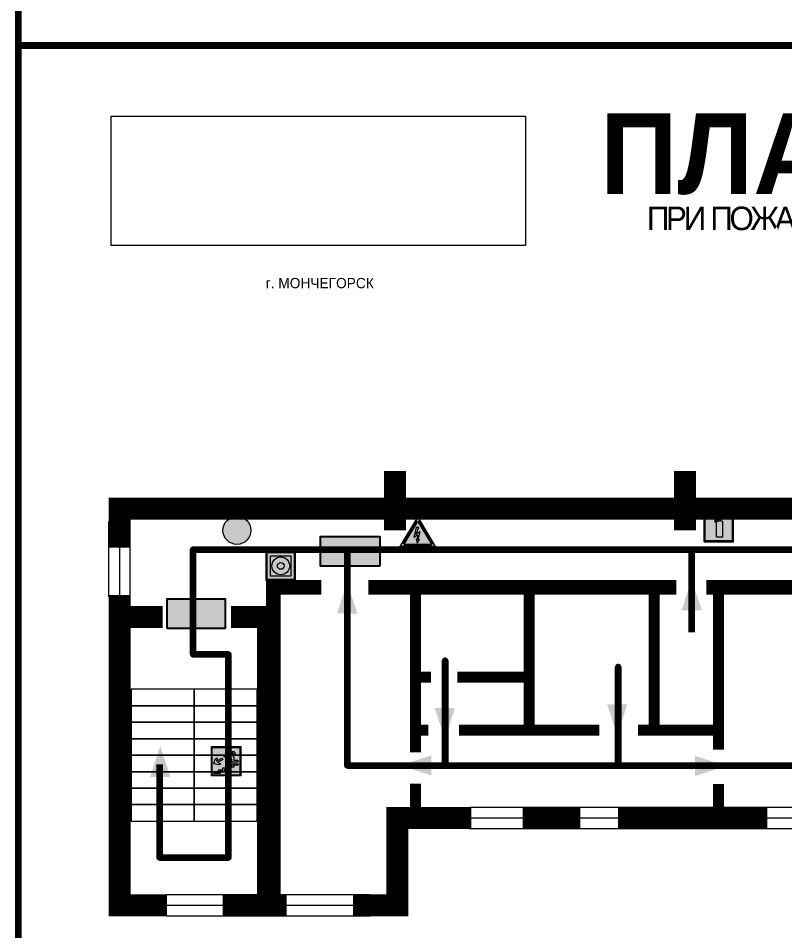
# Model space of a CAD drawing. Header units: millimetres. Extents: x 13114 to 67229, y 22859 to 38520.
# Drawn here: x 25704 to 25913.2, y 24824.2 to 25073.2 of the extents above; entities that cross this region are included whole.
import ezdxf

# ---------------------------------------------------------------- set-up
doc = ezdxf.new("R2010")
doc.units = ezdxf.units.MM
doc.layers.add('План_Штампы', color=7, linetype='Continuous')
doc.styles.add('обычный', font='arial.ttf')
picture_1 = doc.add_image_def('image1.jpg', size_in_pixel=(337, 105))

# ---------------------------------------------------------------- blocks, each defined once
blk = doc.blocks.new('A$C7B4425F7')
at = {"true_color": 0xffffff}
blk.add_hatch(color=7, dxfattribs=at).paths.add_polyline_path([(0, 0), (-16, 0), (-16, -8), (0, -8)])
h = blk.add_hatch(color=126)
h.paths.add_polyline_path([(-0.2, -0.2), (-15.8, -0.2), (-15.8, -7.8), (-0.2, -7.8)])
h.paths.add_polyline_path([(-11.76, -2.03), (-11.76, -3.66), (-11.17, -3.66, -0.568275), (-11.17, -6.18), (-12.58, -6.18), (-12.58, -2.03)], flags=16)
h.paths.add_polyline_path([(-13.33, -4.12, -0.495768), (-13.59, -6.18), (-15.03, -6.18), (-15.03, -2.03), (-13.59, -2.03, -0.487973)], flags=16)
h.paths.add_polyline_path([(-10.25, -2.03), (-9.48, -2.03), (-9.48, -6.18), (-10.25, -6.18)], flags=16)
h.paths.add_polyline_path([(-13.84, -3.69), (-14.24, -3.69), (-14.24, -3.03), (-13.9, -3.03, -0.692621)], flags=0)
h.paths.add_polyline_path([(-9.15, -2.03), (-8.4, -2.03), (-8.04, -3.07), (-7.68, -2.03), (-6.93, -2.03), (-7.64, -4.1), (-6.93, -6.18), (-7.68, -6.18), (-8.04, -5.14), (-8.4, -6.18), (-9.15, -6.18), (-8.44, -4.1)], flags=16)
h.paths.add_polyline_path([(-11.76, -4.46), (-11.42, -4.46, -0.692621), (-11.36, -5.12), (-11.76, -5.12)], flags=0)
h.paths.add_polyline_path([(-13.9, -5.2), (-14.24, -5.2), (-14.24, -4.55), (-13.84, -4.55, -0.708038)], flags=0)
edge = h.paths.add_edge_path(flags=16)
edge.add_ellipse((-5.51, -4.08), major_axis=(0, 2.05), ratio=0.586184, start_angle=0, end_angle=360)
edge = h.paths.add_edge_path(flags=0)
edge.add_ellipse((-5.51, -4.08), major_axis=(0, 1.14), ratio=0.454828, start_angle=0, end_angle=360)
h.paths.add_polyline_path([(-4.13, -4.96, 0.377264), (-3.48, -4.52, 0.0555), (-3.16, -2.03), (-1.66, -2.03), (-1.66, -4.96), (-0.96, -4.96), (-0.96, -7.01), (-1.75, -7.01), (-1.75, -6.18), (-3.3, -6.18), (-3.3, -7.02), (-4.13, -7.02)], flags=16)
h.paths.add_polyline_path([(-2.73, -2.91), (-2.28, -2.91), (-2.28, -4.96), (-3.05, -4.96, 0.079136)], flags=0)
at = {"color": 126}
blk.add_lwpolyline([(-16, -8), (0, -8), (0, 0), (-16, 0)], close=True, dxfattribs=at)
blk = doc.blocks.new('вниз 3')
at = {"lineweight": 0, "true_color": 0xffffff}
h = blk.add_hatch(color=7, dxfattribs=at)
h.dxf.hatch_style = 1
h.paths.add_polyline_path([(40997.5, -4475.69), (40997.25, -4475.28), (40995.76, -4476.15), (40995.97, -4475.23), (40995.39, -4475.56), (40995.05, -4476.83), (40996.33, -4477.17), (40996.91, -4476.83), (40996, -4476.55)], flags=0)
h.paths.add_polyline_path([(40999.81, -4473.95), (41000.22, -4473.95), (41000.64, -4474.67), (41001.03, -4474.43), (41000.46, -4473.49), (41000.42, -4473.49), (40999.43, -4473.49), (40998.68, -4473.92), (40998.68, -4474.57), (40997.88, -4474.57), (40997.88, -4475), (40999.14, -4475), (40999.14, -4474.43), (40999.14, -4474.38), (40999.59, -4475.15), (40998.72, -4475.67), (40998.72, -4477.06), (40999.24, -4477.06), (40999.24, -4475.96), (40999.95, -4475.56), (40999.95, -4476.43), (41001.61, -4476.43), (41001.61, -4475.88), (41000.47, -4475.88), (41000.47, -4475.12)], flags=0)
h.paths.add_polyline_path([(40999.2, -4473.24, 1), (40998.35, -4473.24, 1)], flags=0)
h.paths.add_polyline_path([(41000.46, -4477.26), (41001.69, -4477.26), (41001.69, -4476.84), (41000.03, -4476.84), (41000.03, -4477.39), (40998.78, -4477.39), (40998.78, -4477.95), (40997.53, -4477.95), (40997.53, -4478.5), (40996.29, -4478.5), (40996.29, -4479.06), (40995.05, -4479.06), (40995.05, -4479.48), (40995.29, -4479.48), (40996.72, -4479.48), (40996.72, -4478.92), (40997.97, -4478.92), (40997.97, -4478.36), (40999.2, -4478.36), (40999.2, -4477.81), (41000.46, -4477.81)], flags=0)
h.paths.add_polyline_path([(41002.37, -4472.17), (40994.37, -4472.17), (40994.37, -4480.17), (41002.37, -4480.17)])
h.paths.add_polyline_path([(41002.16, -4479.96), (40994.57, -4479.96), (40994.57, -4472.37), (41002.16, -4472.37)], flags=16)
h.paths.add_polyline_path([(41001.61, -4475.88), (41001.61, -4476.43), (40999.95, -4476.43), (40999.95, -4475.56), (40999.24, -4475.96), (40999.24, -4477.06), (40998.72, -4477.06), (40998.72, -4475.67), (40999.59, -4475.15), (40999.14, -4474.38), (40999.14, -4474.43), (40999.14, -4475), (40997.88, -4475), (40997.88, -4474.57), (40998.68, -4474.57), (40998.68, -4473.92), (40999.43, -4473.49), (41000.42, -4473.49), (41000.46, -4473.49), (41001.03, -4474.43), (41000.64, -4474.67), (41000.22, -4473.95), (40999.81, -4473.95), (41000.47, -4475.12), (41000.47, -4475.88)], flags=0)
h.paths.add_polyline_path([(41001.69, -4476.84), (41001.69, -4477.26), (41000.46, -4477.26), (41000.46, -4477.81), (40999.2, -4477.81), (40999.2, -4478.36), (40997.97, -4478.36), (40997.97, -4478.92), (40996.72, -4478.92), (40996.72, -4479.48), (40995.05, -4479.48), (40995.05, -4479.06), (40996.29, -4479.06), (40996.29, -4478.5), (40997.53, -4478.5), (40997.53, -4477.95), (40998.78, -4477.95), (40998.78, -4477.39), (41000.03, -4477.39), (41000.03, -4476.84)], flags=0)
h.paths.add_polyline_path([(40998.35, -4473.24, -1), (40999.2, -4473.24, -1)], flags=0)
h.paths.add_polyline_path([(40997.5, -4475.69), (40996, -4476.55), (40996.91, -4476.83), (40996.33, -4477.17), (40995.05, -4476.83), (40995.39, -4475.56), (40995.97, -4475.23), (40995.76, -4476.15), (40997.25, -4475.28)], flags=0)
at = {"lineweight": 0}
h = blk.add_hatch(color=126, dxfattribs=at)
h.dxf.hatch_style = 1
h.paths.add_polyline_path([(41002.16, -4472.37), (40994.57, -4472.37), (40994.57, -4479.96), (41002.16, -4479.96)])
h.paths.add_polyline_path([(40995.97, -4475.23), (40995.76, -4476.15), (40997.25, -4475.28), (40997.5, -4475.69), (40996, -4476.55), (40996.91, -4476.83), (40996.33, -4477.17), (40995.05, -4476.83), (40995.39, -4475.56)], flags=16)
h.paths.add_polyline_path([(40997.88, -4474.57), (40998.68, -4474.57), (40998.68, -4473.92), (40999.43, -4473.49), (41000.42, -4473.49), (41000.46, -4473.49), (41001.03, -4474.43), (41000.64, -4474.67), (41000.22, -4473.95), (40999.81, -4473.95), (41000.47, -4475.12), (41000.47, -4475.88), (41001.61, -4475.88), (41001.61, -4476.43), (40999.95, -4476.43), (40999.95, -4475.56), (40999.24, -4475.96), (40999.24, -4477.06), (40998.72, -4477.06), (40998.72, -4475.67), (40999.59, -4475.15), (40999.14, -4474.38), (40999.14, -4474.43), (40999.14, -4475), (40997.88, -4475)], flags=16)
h.paths.add_polyline_path([(40998.35, -4473.24, -1), (40999.2, -4473.24, -1)], flags=16)
h.paths.add_polyline_path([(40997.53, -4477.95), (40998.78, -4477.95), (40998.78, -4477.39), (41000.03, -4477.39), (41000.03, -4476.84), (41001.69, -4476.84), (41001.69, -4477.26), (41000.46, -4477.26), (41000.46, -4477.81), (40999.2, -4477.81), (40999.2, -4478.36), (40997.97, -4478.36), (40997.97, -4478.92), (40996.72, -4478.92), (40996.72, -4479.48), (40995.05, -4479.48), (40995.05, -4479.06), (40996.29, -4479.06), (40996.29, -4478.5), (40997.53, -4478.5)], flags=16)
at = {"lineweight": 0, "true_color": 0xffffff}
h = blk.add_hatch(color=7, dxfattribs=at)
h.dxf.hatch_style = 1
h.paths.add_polyline_path([(40999.2, -4473.24, 1), (40998.35, -4473.24, 1)])
h.paths.add_polyline_path([(40999.81, -4473.95), (41000.22, -4473.95), (41000.64, -4474.67), (41001.03, -4474.43), (41000.46, -4473.49), (41000.42, -4473.49), (40999.43, -4473.49), (40998.68, -4473.92), (40998.68, -4474.57), (40997.88, -4474.57), (40997.88, -4475), (40999.14, -4475), (40999.14, -4474.43), (40999.14, -4474.38), (40999.59, -4475.15), (40998.72, -4475.67), (40998.72, -4477.06), (40999.24, -4477.06), (40999.24, -4475.96), (40999.95, -4475.56), (40999.95, -4476.43), (41001.61, -4476.43), (41001.61, -4475.88), (41000.47, -4475.88), (41000.47, -4475.12)])
h.paths.add_polyline_path([(40999.2, -4477.81), (41000.46, -4477.81), (41000.46, -4477.26), (41001.69, -4477.26), (41001.69, -4476.84), (41000.03, -4476.84), (41000.03, -4477.39), (40998.78, -4477.39), (40998.78, -4477.95), (40997.53, -4477.95), (40997.53, -4478.5), (40996.29, -4478.5), (40996.29, -4479.06), (40995.05, -4479.06), (40995.05, -4479.48), (40995.29, -4479.48), (40996.72, -4479.48), (40996.72, -4478.92), (40997.97, -4478.92), (40997.97, -4478.36), (40999.2, -4478.36)])
h.paths.add_polyline_path([(40997.5, -4475.69), (40997.25, -4475.28), (40995.76, -4476.15), (40995.97, -4475.23), (40995.39, -4475.56), (40995.05, -4476.83), (40996.33, -4477.17), (40996.91, -4476.83), (40996, -4476.55)])
at = {"color": 126, "lineweight": 0}
for points in [[(40994.37, -4472.17), (41002.37, -4472.17), (41002.37, -4480.17), (40994.37, -4480.17)], [(40994.57, -4472.37), (41002.16, -4472.37), (41002.16, -4479.96), (40994.57, -4479.96)]]:
    blk.add_lwpolyline(points, close=True, dxfattribs=at)
for points in [[(40999.14, -4474.43), (40999.14, -4475), (40997.88, -4475), (40997.88, -4474.57), (40998.68, -4474.57), (40998.68, -4473.92), (40999.43, -4473.49), (41000.42, -4473.49), (41000.46, -4473.49), (41001.03, -4474.43), (41000.64, -4474.67), (41000.22, -4473.95), (40999.81, -4473.95), (41000.47, -4475.12), (41000.47, -4475.88), (41001.61, -4475.88), (41001.61, -4476.43), (40999.95, -4476.43), (40999.95, -4475.56), (40999.24, -4475.96), (40999.24, -4477.06), (40998.72, -4477.06), (40998.72, -4475.67), (40999.59, -4475.15), (40999.14, -4474.38), (40999.14, -4474.43)], [(40995.05, -4476.83), (40995.39, -4475.56), (40995.97, -4475.23), (40995.76, -4476.15), (40997.25, -4475.28), (40997.5, -4475.69), (40996, -4476.55), (40996.91, -4476.83), (40996.33, -4477.17), (40995.05, -4476.83)], [(40995.29, -4479.48), (40995.05, -4479.48), (40995.05, -4479.06), (40996.29, -4479.06), (40996.29, -4478.5), (40997.53, -4478.5), (40997.53, -4477.95), (40998.78, -4477.95), (40998.78, -4477.39), (41000.03, -4477.39), (41000.03, -4476.84), (41001.69, -4476.84), (41001.69, -4477.26), (41000.46, -4477.26), (41000.46, -4477.81), (40999.2, -4477.81), (40999.2, -4478.36), (40997.97, -4478.36), (40997.97, -4478.92), (40996.72, -4478.92), (40996.72, -4479.48), (40995.05, -4479.48)]]:
    blk.add_lwpolyline(points, dxfattribs=at)
blk.add_circle((40998.77, -4473.24), 0.426, dxfattribs=at)
blk = doc.blocks.new('A$C54414219')
at = {"true_color": 0xffffff}
h = blk.add_hatch(color=7, dxfattribs=at)
h.paths.add_polyline_path([(2.39, -9.45), (2.39, -18.3), (11.23, -18.3), (11.23, -9.45)], flags=0)
h.paths.add_polyline_path([(10.71, -13.87, -1), (2.92, -13.87, -1)], flags=0)
h.paths.add_polyline_path([(8.3, -13.87, -1), (5.33, -13.87, -1)], flags=0)
h.paths.add_polyline_path([(0.41, -7.47), (0.41, -20.27), (13.21, -20.27), (13.21, -7.47)])
h.paths.add_polyline_path([(0.92, -19.77), (12.71, -19.77), (12.71, -7.98), (0.92, -7.98)], flags=16)
h.paths.add_polyline_path([(11.23, -9.45), (11.23, -18.3), (2.39, -18.3), (2.39, -9.45)], flags=0)
at = {"lineweight": 5}
h = blk.add_hatch(color=242, dxfattribs=at)
h.paths.add_polyline_path([(12.71, -7.98), (0.92, -7.98), (0.92, -19.77), (12.71, -19.77)])
h.paths.add_polyline_path([(11.23, -18.3), (2.39, -18.3), (2.39, -9.45), (11.23, -9.45)], flags=16)
h.paths.add_polyline_path([(10.71, -13.87, -1), (2.92, -13.87, -1)], flags=0)
h.paths.add_polyline_path([(8.3, -13.87, -1), (5.33, -13.87, -1)], flags=0)
at = {"true_color": 0xffffff}
h = blk.add_hatch(color=7, dxfattribs=at)
h.paths.add_polyline_path([(2.39, -9.45), (2.39, -18.3), (11.23, -18.3), (11.23, -9.45)])
h.paths.add_polyline_path([(10.71, -13.87, -1), (2.92, -13.87, -1)], flags=16)
h.paths.add_polyline_path([(8.3, -13.87, -1), (5.33, -13.87, -1)], flags=0)
at = {"lineweight": 5}
h = blk.add_hatch(color=242, dxfattribs=at)
h.paths.add_polyline_path([(2.92, -13.87, 1), (10.71, -13.87, 1)])
h.paths.add_polyline_path([(8.3, -13.87, -1), (5.33, -13.87, -1)], flags=16)
at = {"color": 242, "lineweight": 5}
for p, q in [((0.41, -20.27), (0.41, -7.47)), ((0.41, -7.47), (13.21, -7.47)), ((0.41, -7.47), (13.21, -7.47)), ((13.21, -20.27), (13.21, -7.47)), ((0.41, -20.27), (13.21, -20.27))]:
    blk.add_line(p, q, dxfattribs=at)
for points in [[(0.92, -7.98), (12.71, -7.98), (12.71, -19.77), (0.92, -19.77)], [(2.39, -9.45), (11.23, -9.45), (11.23, -18.3), (2.39, -18.3)]]:
    blk.add_lwpolyline(points, close=True, dxfattribs=at)
for radius in [3.89, 1.49]:
    blk.add_circle((6.81, -13.87), radius, dxfattribs=at)
blk = doc.blocks.new('A$C3AD82952')
at = {"true_color": 0xf5f5ff}
h = blk.add_hatch(color=7, dxfattribs=at)
h.dxf.hatch_style = 1
h.paths.add_polyline_path([(8.21, 8.73, 0.414214), (7.89, 9.05), (7.22, 9.05), (7.22, 9.92), (7.59, 9.92, 1), (7.57, 10.36), (7.22, 10.36), (7.22, 10.6), (6.43, 10.6), (6.43, 10.36), (6.01, 10.36), (4.74, 9.59), (4.74, 8.69), (4.98, 8.73), (4.98, 9.26), (6.12, 9.91), (6.43, 9.91), (6.43, 9.05), (5.76, 9.05, 0.414214), (5.44, 8.73), (5.44, 2.2), (8.21, 2.2)], flags=0)
h.paths.add_polyline_path([(12.8, 12.8), (0, 12.8), (0, 0), (12.8, 0)])
h.paths.add_polyline_path([(0.51, 12.29), (12.29, 12.29), (12.29, 0.51), (0.51, 0.51)], flags=16)
h.paths.add_polyline_path([(4.74, 9.59), (6.01, 10.36), (6.43, 10.36), (6.43, 10.6), (7.22, 10.6), (7.22, 10.36), (7.59, 10.36, -0.94586), (7.59, 9.92), (7.22, 9.92), (7.22, 9.05), (7.89, 9.05, -0.414214), (8.21, 8.73), (8.21, 2.2), (5.44, 2.2), (5.44, 8.73, -0.414214), (5.76, 9.05), (6.43, 9.05), (6.43, 9.91), (6.12, 9.91), (4.98, 9.26), (4.98, 8.73), (4.74, 8.69)], flags=0)
h = blk.add_hatch(color=242)
h.dxf.hatch_style = 1
h.paths.add_polyline_path([(12.29, 12.29), (0.51, 12.29), (0.51, 0.51), (12.29, 0.51)])
h.paths.add_polyline_path([(4.74, 8.69), (4.74, 9.59), (6.01, 10.36), (6.43, 10.36), (6.43, 10.6), (7.22, 10.6), (7.22, 10.36), (7.59, 10.36, -0.94586), (7.59, 9.92), (7.22, 9.92), (7.22, 9.05), (7.89, 9.05, -0.414214), (8.21, 8.73), (8.21, 2.2), (5.44, 2.2), (5.44, 8.73, -0.414214), (5.76, 9.05), (6.43, 9.05), (6.43, 9.91), (6.12, 9.91), (4.98, 9.26), (4.98, 8.73)], flags=16)
h = blk.add_hatch(color=7, dxfattribs=at)
h.dxf.hatch_style = 1
h.paths.add_polyline_path([(8.21, 8.73, 0.414214), (7.89, 9.05), (7.22, 9.05), (7.22, 9.92), (7.59, 9.92, 1), (7.57, 10.36), (7.22, 10.36), (7.22, 10.6), (6.43, 10.6), (6.43, 10.36), (6.01, 10.36), (4.74, 9.59), (4.74, 8.69), (4.98, 8.73), (4.98, 9.26), (6.12, 9.91), (6.43, 9.91), (6.43, 9.05), (5.76, 9.05, 0.414214), (5.44, 8.73), (5.44, 2.2), (8.21, 2.2)])
at = {"color": 242, "lineweight": 5}
for p, q in [((0, 0), (0, 12.8)), ((0, 12.8), (12.8, 12.8)), ((12.8, 0), (12.8, 12.8)), ((6.01, 10.36), (4.74, 9.59)), ((4.74, 9.59), (4.74, 8.69)), ((4.74, 8.69), (4.98, 8.73)), ((4.98, 9.26), (6.12, 9.91)), ((4.98, 8.73), (4.98, 9.26)), ((5.44, 2.2), (5.44, 8.73)), ((5.76, 9.05), (6.43, 9.05)), ((6.01, 10.36), (6.43, 10.36)), ((6.12, 9.91), (6.43, 9.91)), ((7.22, 10.6), (6.43, 10.6)), ((6.43, 10.6), (6.43, 10.36)), ((6.43, 9.91), (6.43, 9.05)), ((7.22, 10.36), (7.22, 10.6)), ((7.59, 10.36), (7.22, 10.36)), ((7.22, 9.05), (7.22, 9.92)), ((7.59, 9.92), (7.22, 9.92)), ((7.89, 9.05), (7.22, 9.05)), ((8.21, 2.2), (8.21, 8.73)), ((0, 0), (12.8, 0)), ((5.44, 2.2), (8.21, 2.2))]:
    blk.add_line(p, q, dxfattribs=at)
blk.add_lwpolyline([(0.51, 12.29), (12.29, 12.29), (12.29, 0.51), (0.51, 0.51)], close=True, dxfattribs=at)
for centre, radius, start, end in [((5.76, 8.73), 0.32, 90, 180), ((7.58, 10.14), 0.223, 273.1875, 86.8125), ((7.89, 8.73), 0.32, 0, 90)]:
    blk.add_arc(centre, radius, start, end, dxfattribs=at)
blk = doc.blocks.new('A$C7B8C2D5B')
at = {"lineweight": 0}
h = blk.add_hatch(color=5, dxfattribs=at)
h.dxf.hatch_style = 1
h.paths.add_polyline_path([(1.4, -3.02, 1), (-2.11, -3.02, 1)])
at = {"color": 5, "lineweight": 0}
blk.add_circle((-0.36, -3.02), 1.75, dxfattribs=at)
blk = doc.blocks.new('A$C3E6D3DDE')
at = {"lineweight": 5}
h = blk.add_hatch(color=40, dxfattribs=at)
h.paths.add_polyline_path([(24.1, 1.45), (16.46, -11.35), (31.74, -11.35)])
h.paths.add_polyline_path([(24.09, -0.46), (30.03, -10.41), (18.14, -10.41)], flags=16)
h.paths.add_polyline_path([(24.54, -3.08), (23.41, -6.02), (25.13, -5.01), (24.33, -8.5), (24.82, -8.27), (23.79, -9.86), (23.4, -8.04), (23.8, -8.43), (24.04, -6.29), (22.39, -7.25), (23.44, -3.08)], flags=0)
h = blk.add_hatch(color=256, dxfattribs=at)
h.paths.add_polyline_path([(24.37, 0.03, 0.567511), (23.82, 0.03), (17.59, -10.4, 0.582454), (17.86, -10.88), (30.32, -10.88, 0.582149), (30.6, -10.4)])
h.paths.add_polyline_path([(24.09, -0.46), (18.14, -10.41), (30.03, -10.41)], flags=16)
h.paths.add_polyline_path([(24.54, -3.08), (23.41, -6.02), (25.13, -5.01), (24.33, -8.5), (24.82, -8.27), (23.79, -9.86), (23.4, -8.04), (23.8, -8.43), (24.04, -6.29), (22.39, -7.25), (23.44, -3.08)], flags=0)
h = blk.add_hatch(color=40, dxfattribs=at)
h.paths.add_polyline_path([(24.09, -0.46), (18.14, -10.41), (30.03, -10.41)])
h.paths.add_polyline_path([(24.82, -8.27), (23.79, -9.86), (23.4, -8.04), (23.8, -8.43), (24.04, -6.29), (22.39, -7.25), (23.44, -3.08), (24.54, -3.08), (23.41, -6.02), (25.13, -5.01), (24.33, -8.5)], flags=16)
at = {"color": 40, "lineweight": 5}
for p, q in [((16.46, -11.35), (24.1, 1.45)), ((24.1, 1.45), (31.74, -11.35))]:
    blk.add_line(p, q, dxfattribs=at)
at = {"lineweight": 5}
for p, q in [((17.59, -10.4), (23.82, 0.03)), ((24.37, 0.03), (30.6, -10.4)), ((18.14, -10.41), (24.09, -0.46)), ((23.44, -3.08), (22.39, -7.25)), ((23.41, -6.02), (24.54, -3.08)), ((24.54, -3.08), (23.44, -3.08)), ((24.09, -0.46), (30.03, -10.41)), ((22.39, -7.25), (24.04, -6.29)), ((25.13, -5.01), (23.41, -6.02)), ((24.04, -6.29), (23.8, -8.43)), ((24.33, -8.5), (25.13, -5.01)), ((17.86, -10.88), (30.32, -10.88)), ((18.14, -10.41), (30.03, -10.41)), ((23.8, -8.43), (23.4, -8.04)), ((23.4, -8.04), (23.79, -9.86)), ((23.79, -9.86), (24.82, -8.27)), ((24.82, -8.27), (24.33, -8.5))]:
    blk.add_line(p, q, dxfattribs=at)
at = {"color": 50, "lineweight": 5}
blk.add_line((31.74, -11.35), (16.46, -11.35), dxfattribs=at)
blk = doc.blocks.new('A$C32E8229D')
at = {"true_color": 0xffffff}
blk.add_hatch(color=7, dxfattribs=at).paths.add_polyline_path([(0, 0), (0, -8), (16, -8), (16, 0)])
h = blk.add_hatch(color=126)
h.paths.add_polyline_path([(0.2, -0.2), (15.8, -0.2), (15.8, -7.8), (0.2, -7.8)])
h.paths.add_polyline_path([(13.49, -2.05), (12.08, -2.05), (11.37, -2.63, 0.162397), (11.29, -2.84), (11.29, -3.63), (10.35, -3.63), (10.35, -4.05), (11.68, -4.05), (11.68, -3.48), (12.26, -4.28), (11.29, -5.1), (11.29, -6.78), (11.85, -6.78), (11.85, -5.44), (12.8, -4.64), (12.8, -5.94), (14.46, -5.94), (14.46, -5.39), (13.45, -5.39), (13.45, -3.97), (12.46, -2.59), (13.15, -2.59), (13.69, -3.34), (14.18, -3)], flags=16)
h.paths.add_polyline_path([(10.74, -1.82, 1), (11.8, -1.82, 1)], flags=16)
h.paths.add_polyline_path([(9.39, -3.59), (5.99, -3.59), (6.56, -3.03), (5.91, -3.03), (5.1, -3.83), (5.91, -4.64), (6.56, -4.64), (5.99, -4.09), (9.39, -4.09)], flags=16)
h.paths.add_polyline_path([(4.29, -1.08), (1.72, -1.08), (1.72, -6.6), (4.29, -6.6)], flags=16)
at = {"color": 126}
blk.add_lwpolyline([(16, -8), (0, -8), (0, 0), (16, 0)], close=True, dxfattribs=at)

msp = doc.modelspace()

# ---------------------------------------------------------------- linework, layer by layer
at = {"color": 6, "lineweight": 100}
for points in [[(25703.99, 25065.78), (26303.99, 25065.78), (26303.99, 25460.78), (25703.99, 25460.78)], [(25703.99, 24670.78), (26303.99, 24670.78), (26303.99, 25065.78), (25703.99, 25065.78)]]:
    msp.add_lwpolyline(points, close=True, dxfattribs=at)
at = {"color": 0, "lineweight": 0}
for points, const_width in [([(25806.77, 24949.59), (25806.77, 24933.4)], 6), ([(25885.98, 24949.59), (25885.98, 24933.4)], 6), ([(25773.58, 24833.02), (25773.58, 24917.89), (25786.67, 24917.89)], 4), ([(25799.55, 24917.89), (25883.55, 24917.89)], 4), ([(25812.41, 24872.87), (25812.41, 24918.11), (25812.41, 24878.95), (25815.88, 24878.95)], 3), ([(25843.43, 24878.95), (25843.43, 24917.17), (25843.43, 24893.33), (25823.78, 24893.33)], 3), ([(25877.55, 24878.95), (25877.55, 24917.41)], 3), ([(25891.75, 24917.89), (25935.81, 24917.89)], 4), ([(25873.16, 24878.95), (25895.07, 24878.95), (25895.07, 24873.62), (25895.07, 24916.69)], 3), ([(25812.41, 24893.33), (25816.66, 24893.33)], 3), ([(25824.31, 24878.95), (25862.59, 24878.95)], 3), ([(25812.41, 24855.96), (25812.41, 24864.29)], 3), ([(25895.07, 24864.22), (25895.07, 24855.22)], 3)]:
    msp.add_lwpolyline(points, dxfattribs=dict(at, const_width=const_width))
at = {"color": 0, "lineweight": 100, "const_width": 6}
for points in [[(25731.7, 24928.75), (25731.7, 24939.37), (26279.06, 24939.37)], [(25744.57, 24831.12), (25731.7, 24831.12), (25731.7, 24915.8)], [(25731.7, 24909.75), (25743.4, 24909.75)], [(25762.01, 24909.75), (25772.16, 24909.75), (25772.16, 24831.12)], [(25827.59, 24854.97), (25807.42, 24854.97), (25807.42, 24831.12), (25795.3, 24831.12)], [(25857.37, 24854.97), (25841.63, 24854.97)], [(25908.37, 24854.97), (25867.64, 24854.97)], [(25777.2, 24831.12), (25759.79, 24831.12)]]:
    msp.add_lwpolyline(points, dxfattribs=at)
at = {"color": 0, "lineweight": 0}
for points in [[(25731.7, 24915.8), (25731.7, 24936.38)], [(25728.72, 24915.28), (25728.72, 24935.86)], [(25734.57, 24915.1), (25734.57, 24935.68)], [(25827.36, 24857.86), (26275.89, 24857.86)], [(25827.59, 24854.97), (26275.89, 24854.97)], [(25826.96, 24852.03), (26275.89, 24852.03)], [(25744.42, 24834.02), (25800.05, 24834.02)], [(25744.57, 24831.12), (25800.2, 24831.12)], [(25744.44, 24828.23), (25800.07, 24828.23)]]:
    msp.add_lwpolyline(points, dxfattribs=at)
at = {"color": 126, "lineweight": 100, "true_color": 0x008754}
for points in [[(25742.53, 24869.56), (25742.53, 24844.2), (25761.39, 24844.2), (25761.39, 24899.59), (25751.74, 24899.59), (25751.74, 24928.18), (26275.89, 24928.18)], [(25793.76, 24928.18), (25793.76, 24869.23), (25820.47, 24869.23), (25820.47, 24897.9), (25820.47, 24869.23), (25867.71, 24869.23), (25867.71, 24896.17), (25867.71, 24869.23), (25941.27, 24869.23), (25941.27, 24928.18)], [(25887.77, 24905.66), (25887.77, 24928.18)]]:
    msp.add_lwpolyline(points, dxfattribs=at)
at = {"color": 0, "lineweight": 0}
for points in [[(25734.8, 24885.58), (25751.97, 24885.58), (25751.97, 24890.08), (25734.8, 24890.08)], [(25751.97, 24885.58), (25769.15, 24885.58), (25769.15, 24890.08), (25751.97, 24890.08)], [(25734.8, 24881.08), (25751.97, 24881.08), (25751.97, 24885.58), (25734.8, 24885.58)], [(25751.97, 24881.08), (25769.15, 24881.08), (25769.15, 24885.58), (25751.97, 24885.58)], [(25734.8, 24876.58), (25751.97, 24876.58), (25751.97, 24881.08), (25734.8, 24881.08)], [(25751.97, 24876.58), (25769.15, 24876.58), (25769.15, 24881.08), (25751.97, 24881.08)], [(25734.8, 24872.08), (25751.97, 24872.08), (25751.97, 24876.58), (25734.8, 24876.58)], [(25751.97, 24872.08), (25769.15, 24872.08), (25769.15, 24876.58), (25751.97, 24876.58)], [(25734.8, 24867.58), (25751.97, 24867.58), (25751.97, 24872.08), (25734.8, 24872.08)], [(25751.97, 24867.58), (25769.15, 24867.58), (25769.15, 24872.08), (25751.97, 24872.08)], [(25734.8, 24863.08), (25751.97, 24863.08), (25751.97, 24867.58), (25734.8, 24867.58)], [(25751.97, 24863.08), (25769.15, 24863.08), (25769.15, 24867.58), (25751.97, 24867.58)], [(25734.8, 24858.58), (25751.97, 24858.58), (25751.97, 24863.08), (25734.8, 24863.08)], [(25751.97, 24858.58), (25769.15, 24858.58), (25769.15, 24863.08), (25751.97, 24863.08)], [(25734.8, 24854.08), (25751.97, 24854.08), (25751.97, 24858.58), (25734.8, 24858.58)], [(25751.97, 24854.08), (25769.15, 24854.08), (25769.15, 24858.58), (25751.97, 24858.58)]]:
    msp.add_lwpolyline(points, close=True, dxfattribs=at)
at = {"layer": 'План_Штампы', "color": 126, "true_color": 0x008754}
for points in [[(25796.53, 24910.74), (25791.03, 24910.76), (25793.76, 24919.2)], [(25890.53, 24911.59), (25885.03, 24911.6), (25887.76, 24920.05)], [(25817.65, 24884.92), (25823.15, 24884.91), (25820.42, 24876.46)], [(25864.68, 24885.96), (25870.19, 24885.94), (25867.46, 24877.5)], [(25745.49, 24866.15), (25739.98, 24866.16), (25742.71, 24874.61)], [(25816.75, 24872.04), (25816.74, 24866.54), (25808.29, 24869.27)], [(25888.66, 24866.38), (25888.67, 24871.89), (25897.12, 24869.16)]]:
    msp.add_solid(points, dxfattribs=at)

# ---------------------------------------------------------------- block references
for name, p, xscale, yscale, zscale in [('A$C7B8C2D5B', (25764.44, 24939.99), 2.177419353276491, 2.177419353276491, 2.177419353276491), ('A$C3E6D3DDE', (25797.95, 24936.13), 0.625, 0.625, 0.625), ('A$C3AD82952', (25891.14, 24930.28), 0.625, 0.625, 0.625), ('A$C54414219', (25771.37, 24932.41), 0.625, 0.625, 0.625)]:
    msp.add_blockref(name, p, dxfattribs=dict(xscale=xscale, yscale=yscale, zscale=zscale))
at = {"color": 126, "true_color": 0x008754}
msp.add_blockref('вниз 3', (-15237.67, 29346.59), dxfattribs=at)
at = {"layer": 'План_Штампы', "color": 126, "true_color": 0x008754, "xscale": 1.012510887696, "yscale": 1.012510887696, "zscale": 1.012510887696, "rotation": 359.9978653237144}
msp.add_blockref('A$C32E8229D', (25786.5, 24931.73), dxfattribs=at)
at = {"layer": 'План_Штампы'}
msp.add_blockref('A$C7B4425F7', (25760.55, 24914.7), dxfattribs=at)

# ---------------------------------------------------------------- texts
at = {"lineweight": 0, "style": 'обычный'}
for s, insert, char_height, width, attachment_point in [('{\\fProxima Nova Rg|b1|i0|c204|p2;ПЛАН ЭВАКУАЦИИ}', (25862.8, 25047.23), 22, 493.8901, 1), ('\\pi-8.4,l8.4,t8.4;{\\fProxima Nova Rg|b0|i0|c204|p2;г. МОНЧЕГОРСК\\H1.1997x; }', (25786.27, 25000.89), 2.8, 126.6484, 5)]:
    msp.add_mtext(s, dxfattribs=dict(at, insert=insert, char_height=char_height, width=width, attachment_point=attachment_point))
at = {"color": 0, "lineweight": 0, "insert": (26012.99, 25021.94), "char_height": 8, "width": 449.2158, "attachment_point": 5, "style": 'обычный'}
msp.add_mtext('{\\fArial Black|b1|i0|c204|p34;\\H2x;\\T0.85;  \\fArial Narrow|b0|i0|c204|p34;\\H0.8x;\\W0.9;\\P\\fProxima Nova Rg|b0|i0|c204|p2;\\H0.5x;\\W1;\\C256;ПРИ ПОЖАРЕ  ИЛИ ДРУГИХ ЧРЕЗВЫЧАЙНЫХ СИТУАЦИЯХ  ИЗ ПОМЕЩЕНИЙ \\fProxima Nova Rg|b1|i0|c204|p2;\\H1.25x;\\PЦЭО: АЗКС 3 ЭТАЖ}', dxfattribs=at)

# ---------------------------------------------------------------- pictures from other files: only their frames are drawn
at = {"color": 7, "lineweight": 0, "true_color": 0xf5f5ff}
image = msp.add_image(picture_1, insert=(25729.35, 25011.21), size_in_units=(113.11, 35.24), dxfattribs=at)
image.dxf.flags = 7

doc.saveas('drawing.dxf')
